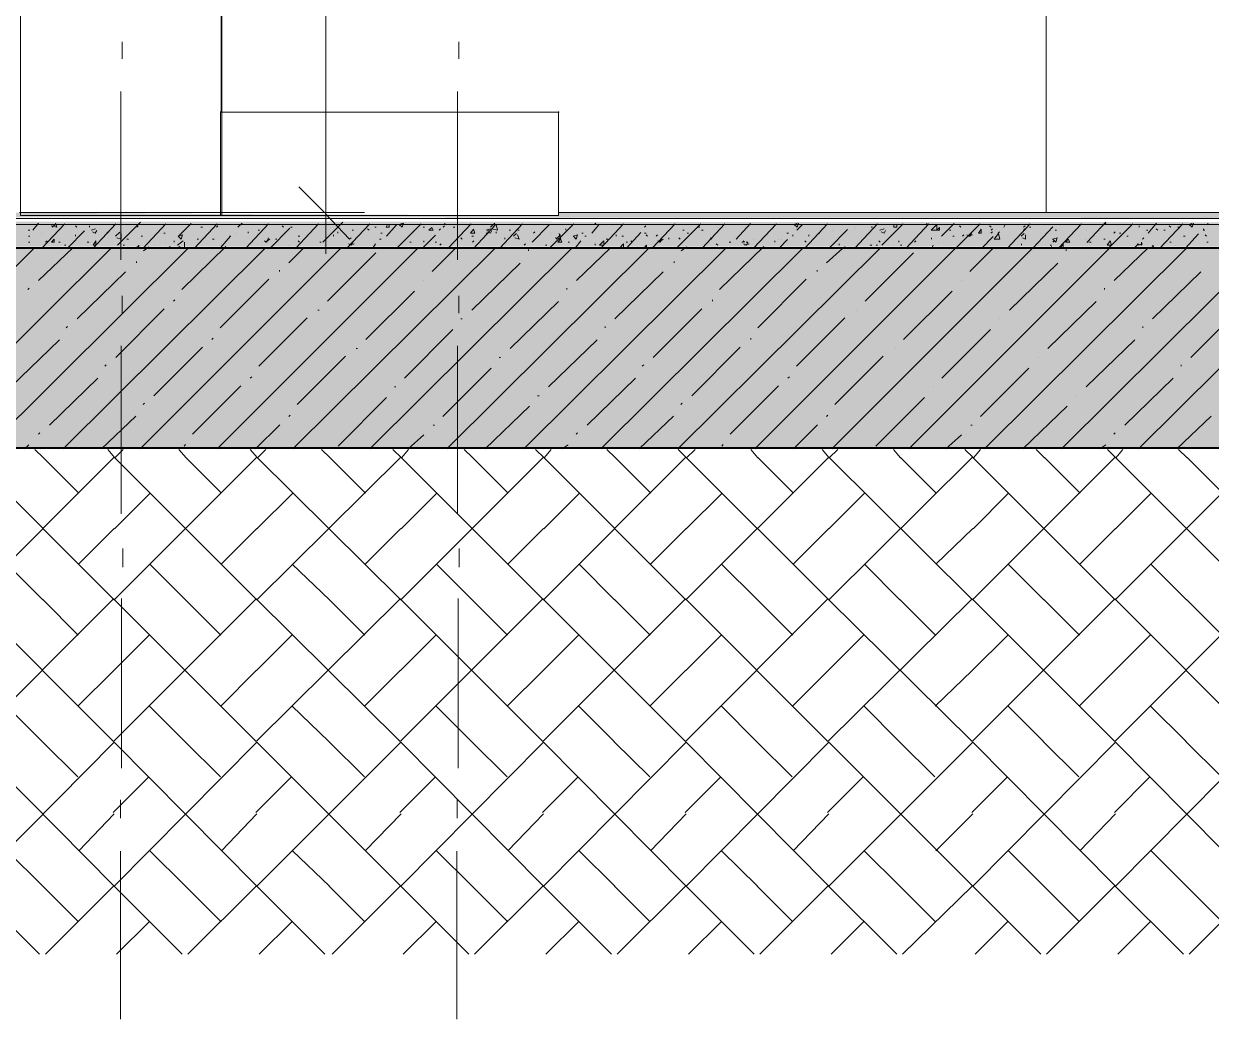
# Model space of a CAD drawing. Header units: millimetres. Extents: x -135211 to 49383, y -8033 to 228499.
# Drawn here: x -72433 to -68908, y 1049 to 4005 of the extents above; entities that cross this region are included whole.
import ezdxf

# ---------------------------------------------------------------- set-up
doc = ezdxf.new("R2010")
doc.units = ezdxf.units.MM
doc.layers.add('PDF _Геометрия', color=7, linetype='Continuous', true_color=0x1d1d1d)
doc.layers.add('PDF _Сплошная заливка', color=7, linetype='Continuous', true_color=0xffffff)

msp = doc.modelspace()

# ---------------------------------------------------------------- hatches: boundary and pattern name
at = {"layer": 'PDF _Сплошная заливка', "transparency": 33554559}
msp.add_hatch(color=256, dxfattribs=at).paths.add_polyline_path([(-76014.6, 3427.7), (-76106.4, 3428.2), (-77396.3, 3428.2), (-77396.3, 3343), (-66621.4, 3343), (-66621.4, 3415), (-74630.4, 3419.2), (-75320.4, 3423.4)])
at = {"layer": 'PDF _Сплошная заливка', "true_color": 0xf4f4f4, "transparency": 33554559}
msp.add_hatch(color=7, dxfattribs=at).paths.add_polyline_path([(-76279.9, 3444.1), (-75637.9, 3440.4), (-74918.3, 3436.1), (-74630.4, 3431.9), (-66621.4, 3427.7), (-66621.4, 3444.1), (-70846, 3444.1), (-70846, 3436.1), (-71849.3, 3440.4), (-72378.7, 3444.1)])
at = {"layer": 'PDF _Сплошная заливка', "transparency": 33554559}
h = msp.add_hatch(color=256, dxfattribs=at)
h.paths.add_polyline_path([(-50950.6, 2746.2), (-50950.6, 3341.5), (-104045.4, 3341.5), (-104045.4, 2746.2)])
h.paths.add_polyline_path([(-26352.2, 3341.5), (-26352.2, 2746.2), (646.3, 2746.2), (646.3, 3341.5), (-4602.7, 3341.5), (-4602.7, 3279.5), (-4848.3, 3279.5), (-4848.3, 3341.5)])
h.paths.add_polyline_path([(-26398.8, 2746.2), (-26398.8, 3341.5), (-50899.8, 3341.5), (-50899.8, 2746.2)])

# ---------------------------------------------------------------- linework, layer by layer
at = {"layer": 'PDF _Геометрия', "color": 7, "lineweight": 40}
for points in [[(-104046.1, 2746.4), (-50951, 2746.4), (-50951, 3343.3), (-50951, 6475.7), (-50951, 6716.9), (-66371.9, 6716.9)], [(-66618.2, 5659.3), (-66618.2, 3339.5), (-77396.3, 3339.5), (-77396.3, 6472.2)]]:
    msp.add_lwpolyline(points, dxfattribs=at)
at = {"layer": 'PDF _Геометрия', "color": 7, "lineweight": 9}
for points in [[(-71845.4, 6471.4), (-71845.4, 3436), (-72442.5, 3436), (-72442.5, 6471.4)], [(-71847.6, 6473.3), (-71847.6, 3743.1), (-70844.1, 3743.1)], [(-71536.7, 6471.5), (-71536.7, 3321.9)], [(-70846.1, 3444.7), (-69398.2, 3444.7), (-69398.2, 6475.8), (-69398.2, 3444.7), (-68695.7, 3444.7), (-68695.7, 6475.8), (-68695.7, 3444.7), (-66621.5, 3444.7), (-66621.5, 5662.8)], [(-72141.4, 3901), (-72141.4, 3951.9)], [(-71142.3, 3901), (-71142.3, 3951.9)], [(-72145.3, 3304.4), (-72145.3, 3803.8)], [(-71146, 3304.4), (-71146, 3803.8)], [(-71849, 3745.2), (-71849, 3436)], [(-70846.1, 3745.2), (-70846.1, 3436)], [(-66621, 3444.1), (-66621, 3427.2), (-74630.1, 3427.2), (-77398.6, 3444.1), (-74630.1, 3427.2)], [(-77396.3, 3428.2), (-77396.3, 3339.5), (-66618.2, 3339.5), (-66618.2, 3411.3)], [(-77394.9, 3426.6), (-74626.2, 3409.7), (-66616.5, 3409.7), (-66616.5, 3422.1)], [(-72446.2, 3444.7), (-71540.6, 3444.7), (-71422.1, 3444.7)], [(-70846.1, 3444.4), (-70846.1, 3436), (-71849, 3436), (-71849, 3440.4)], [(251.1, 3341.6), (640.3, 3341.6), (640.3, 2744.7), (-104032.8, 2744.7)], [(-72140.7, 3146.4), (-72140.7, 3197.4)], [(-71141.4, 3146.4), (-71141.4, 3197.4)], [(-72144.3, 2549.8), (-72144.3, 3049.5)], [(-71145.4, 2549.8), (-71145.4, 3049.5)], [(-72139.6, 2391.9), (-72139.6, 2447)], [(-71140.4, 2391.9), (-71140.4, 2447)], [(-72143.5, 1795.2), (-72143.5, 2299.1)], [(-71144.3, 1795.2), (-71144.3, 2299.1)], [(-72145.9, 1646.1), (-72145.9, 1701.3)], [(-71147, 1646.1), (-71147, 1701.3)], [(-72146.4, 1049.4), (-72146.4, 1548.7)], [(-71147.4, 1049.4), (-71147.4, 1548.7)]]:
    msp.add_lwpolyline(points, dxfattribs=at)
at = {"layer": 'PDF _Геометрия', "color": 7, "lineweight": 18}
for points in [[(-71540.6, 3444.7), (-71616.8, 3520.9)], [(-71538.2, 3442), (-71465.9, 3365.8)]]:
    msp.add_lwpolyline(points, dxfattribs=at)
at = {"layer": 'PDF _Геометрия', "lineweight": 9}
for points in [[(-72420, 3392.1), (-72415.6, 3392.1)], [(-72406.6, 3392.1), (-72389.7, 3413.1)], [(-72379.6, 3339.5), (-72311.7, 3411.3)], [(-72352, 3405.3), (-72335.1, 3400.9), (-72339.1, 3413.4)], [(-72348.5, 3400.9), (-72340, 3409.3)], [(-72303.3, 3339.5), (-72252.9, 3390.3)], [(-72279.8, 3405.3), (-72275.8, 3400.9)], [(-72238.4, 3400.9), (-72238.4, 3404.9)], [(-72233.2, 3392.1), (-72220.3, 3396.1)], [(-72229.4, 3387.8), (-72221, 3383.3), (-72216.5, 3391.8)], [(-72227.4, 3339.5), (-72159.6, 3411.3)], [(-72187.1, 3383.3), (-72182.6, 3387.8)], [(-72160.5, 3374.6), (-72148.1, 3387)], [(-72154.9, 3348.2), (-72087.1, 3416)], [(-72098, 3400.9), (-72093.5, 3405.3)], [(-72079.3, 3339.5), (-72011.5, 3411.3)], [(-71974.1, 3374.6), (-71936.2, 3412.5)], [(-71926.7, 3339.5), (-71858.9, 3411.3)], [(-71907.2, 3400.9), (-71903.2, 3400.9)], [(-71861.3, 3400.9), (-71857.2, 3404.9)], [(-71797.5, 3400.9), (-71784.6, 3413.4)], [(-71774.2, 3339.5), (-71706.8, 3411.3)], [(-71767.1, 3387.3), (-71767.1, 3383.3)], [(-71737.9, 3392.1), (-71733.5, 3392.1)], [(-71702.3, 3339.5), (-71643, 3398.8)], [(-71666, 3405.3), (-71662, 3400.9)], [(-71641.5, 3400.9), (-71637, 3400.9)], [(-71626, 3339.5), (-71558.2, 3411.3)], [(-71545.5, 3357), (-71486.1, 3416.3)], [(-71500.9, 3383.3), (-71500.9, 3387.8)], [(-71473.9, 3339.5), (-71406.1, 3411.3)], [(-71458.9, 3392.1), (-71454.9, 3392.1)], [(-71412.5, 3396.1), (-71408, 3392.1)], [(-71391.4, 3400.9), (-71387.4, 3400.9)], [(-71349.1, 3409.3), (-71349.1, 3400.9), (-71357.6, 3400.9), (-71353.5, 3409.3)], [(-71357, 3374.6), (-71327.1, 3408.4)], [(-71344.5, 3409.7), (-71344.5, 3409.7)], [(-71325.8, 3339.5), (-71253.5, 3411.3)], [(-71319.1, 3409.7), (-71306.6, 3413.7)], [(-71318.8, 3409.3), (-71310.3, 3400.9), (-71306.3, 3413.4)], [(-71277, 3392.1), (-71277, 3392.1)], [(-71247.5, 3400.9), (-71243.4, 3400.9)], [(-71200.3, 3392.1), (-71195.8, 3396.1)], [(-71188.2, 3400.9), (-71184.2, 3404.9)], [(-71183.6, 3409.7), (-71183.6, 3413.7)], [(-71173.2, 3339.5), (-71105.4, 3411.3)], [(-71158.3, 3400.9), (-71153.8, 3400.9)], [(-71096.9, 3339.5), (-71033.6, 3407.3)], [(-71060.3, 3392.1), (-71047.8, 3396.1)], [(-71056.7, 3392.1), (-71052.7, 3392.1)], [(-71056.4, 3387.8), (-71047.9, 3383.3), (-71043.9, 3391.8)], [(-71048.2, 3400.9), (-71035.3, 3413.4)], [(-71044.3, 3396.1), (-71027.3, 3392.1), (-71031.3, 3409)], [(-71031.4, 3387.8), (-71031.4, 3383.3)], [(-71020.6, 3339.5), (-70953.3, 3411.3)], [(-70992.6, 3392.1), (-70988.5, 3392.1)], [(-70967.1, 3392.1), (-70963.1, 3392.1)], [(-70934, 3409.7), (-70929.6, 3409.7)], [(-70924.6, 3357), (-70873.7, 3407.9)], [(-70920.4, 3383.3), (-70916.4, 3387.3)], [(-70883.2, 3409.7), (-70878.8, 3409.7)], [(-70872.5, 3339.5), (-70800.7, 3411.3)], [(-70824, 3392.1), (-70824, 3396.1)], [(-70747.4, 3383.3), (-70726.4, 3408.7)], [(-70739.3, 3409.7), (-70735.3, 3413.7)], [(-70720.4, 3339.5), (-70652.6, 3411.3)], [(-70644.1, 3339.5), (-70601.7, 3385.9)], [(-70590.9, 3400.9), (-70586.4, 3405.3)], [(-70567.8, 3339.5), (-70500, 3411.3)], [(-70496, 3339.5), (-70423.7, 3411.3)], [(-70476.8, 3392.1), (-70472.7, 3392.1)], [(-70430.4, 3400.9), (-70426.4, 3400.9)], [(-70421.5, 3392.1), (-70417, 3392.1)], [(-70419.7, 3339.5), (-70351.9, 3411.3)], [(-70375.1, 3400.9), (-70375.1, 3400.9)], [(-70318.9, 3365.8), (-70276.5, 3412.2)], [(-70315.8, 3409.7), (-70315.8, 3409.7)], [(-70267.1, 3339.5), (-70199.3, 3411.3)], [(-70146.5, 3409.7), (-70138, 3413.7)], [(-70146.4, 3409.3), (-70138, 3400.9), (-70133.5, 3413.4)], [(-70138.4, 3392.1), (-70121.4, 3409)], [(-70115, 3339.5), (-70047.2, 3411.3)], [(-70062.2, 3400.9), (-70062.2, 3400.9)], [(-70042.7, 3339.5), (-69987.9, 3394.3)], [(-70031.8, 3392.1), (-70031.8, 3392.1)], [(-70010.4, 3392.1), (-70010.4, 3392.1)], [(-69977.1, 3409.7), (-69977.1, 3409.7)], [(-69966.9, 3339.5), (-69899.1, 3411.3)], [(-69964.1, 3400.9), (-69964.1, 3400.9)], [(-69918.2, 3400.9), (-69914.2, 3400.9)], [(-69892.3, 3392.1), (-69879.4, 3396.1)], [(-69888.2, 3387.8), (-69879.7, 3383.3), (-69875.3, 3391.8)], [(-69886.6, 3348.2), (-69822.8, 3411.6)], [(-69842, 3409.3), (-69842, 3400.9), (-69850.5, 3400.9), (-69850.5, 3409.3)], [(-69814.3, 3339.5), (-69746.5, 3411.3)], [(-69752.9, 3413.7), (-69752.9, 3409.7)], [(-69709.3, 3374.6), (-69671.4, 3412.5)], [(-69685.4, 3392.1), (-69681, 3392.1)], [(-69666.2, 3339.5), (-69594.4, 3411.3)], [(-69655.7, 3404.9), (-69651.7, 3400.9)], [(-69566.5, 3405.3), (-69562.1, 3400.9)], [(-69562.3, 3383.3), (-69557.8, 3387.8)], [(-69562, 3392.1), (-69557.5, 3396.1)], [(-69540.9, 3383.3), (-69536.9, 3387.8)], [(-69524.6, 3400.9), (-69520.6, 3409.3)], [(-69513.6, 3339.5), (-69445.8, 3411.3)], [(-69465.3, 3400.9), (-69461.3, 3404.9)], [(-69465.2, 3396.1), (-69460.8, 3392.1)], [(-69448.4, 3400.9), (-69444.4, 3400.9)], [(-69437.8, 3339.5), (-69378.4, 3402.8)], [(-69410.2, 3409.7), (-69405.7, 3409.7)], [(-69372, 3392.1), (-69367.6, 3392.1)], [(-69361.5, 3339.5), (-69293.7, 3411.3)], [(-69278.4, 3392.1), (-69278.4, 3392.1)], [(-69276.5, 3357), (-69221.7, 3416.3)], [(-69223.9, 3413.7), (-69219.4, 3409.7)], [(-69213.4, 3339.5), (-69141.1, 3411.3)], [(-69197.6, 3383.3), (-69193.6, 3387.3)], [(-69122.5, 3404.9), (-69122.5, 3400.9)], [(-69101, 3392.1), (-69097, 3392.1)], [(-69095.9, 3383.3), (-69070.5, 3412.8)], [(-69071.6, 3396.1), (-69067.1, 3392.1)], [(-69060.8, 3339.5), (-68993, 3411.3)], [(-69049.7, 3392.1), (-69045.3, 3392.1)], [(-69033, 3405.3), (-69028.9, 3400.9)], [(-69016.2, 3409.7), (-69012.2, 3409.7)], [(-69007.5, 3400.9), (-69003.5, 3400.9)], [(-68973.8, 3409.7), (-68965.4, 3413.7)], [(-68973.7, 3409.3), (-68965.2, 3400.9), (-68961.2, 3413.4)], [(-68940, 3409.7), (-68936, 3409.7)], [(-68931.6, 3396.1), (-68931.6, 3392.1), (-68927.6, 3392.1)], [(-68919, 3409.7), (-68919, 3413.7)], [(-72419.6, 3374.6), (-72415.2, 3374.6)], [(-72418.8, 3357), (-72414.8, 3357)], [(-72381, 3383.3), (-72381, 3383.3)], [(-72368.4, 3357), (-72363.9, 3361)], [(-72329.6, 3357), (-72325.1, 3357)], [(-72279.2, 3374.6), (-72279.2, 3379)], [(-72244.8, 3357), (-72240.4, 3357)], [(-72235.4, 3357), (-72235.4, 3357)], [(-72156.7, 3369.8), (-72144.3, 3365.8), (-72144.3, 3382.7)], [(-72127.3, 3365.8), (-72122.8, 3365.8)], [(-72085.2, 3374.6), (-72080.7, 3374.6)], [(-72017.7, 3383.3), (-72013.2, 3383.3)], [(-72011.1, 3357), (-72011.1, 3357)], [(-71986.6, 3357), (-71986.6, 3361)], [(-71977, 3348.2), (-71960, 3360.7)], [(-71975, 3374.6), (-71962.1, 3378.6)], [(-71974.8, 3374.3), (-71966.3, 3365.8), (-71961.8, 3378.3)], [(-71956.2, 3339.5), (-71956.2, 3356.4)], [(-71919, 3365.8), (-71914.6, 3365.8)], [(-71872.7, 3365.8), (-71868.2, 3365.8)], [(-71850.4, 3339.5), (-71821, 3373.4)], [(-71822.5, 3374.6), (-71818.5, 3374.6)], [(-71805.9, 3383.3), (-71805.9, 3383.3)], [(-71724.8, 3357), (-71724.8, 3357)], [(-71719.8, 3361), (-71711.4, 3357), (-71706.9, 3369.5)], [(-71716.3, 3357), (-71703.3, 3365.5)], [(-71686.2, 3365.8), (-71681.8, 3365.8)], [(-71619, 3361), (-71614.6, 3357)], [(-71618.8, 3374.6), (-71614.3, 3374.6)], [(-71554.8, 3357), (-71550.4, 3357)], [(-71513.5, 3378.6), (-71513.5, 3374.6)], [(-71469.3, 3352.2), (-71460.8, 3348.2), (-71456.4, 3356.7)], [(-71465.9, 3365.8), (-71461.9, 3369.8)], [(-71465.7, 3348.2), (-71452.8, 3352.2)], [(-71397.6, 3339.5), (-71389.1, 3351.9)], [(-71377.2, 3365.8), (-71372.7, 3365.8)], [(-71373.4, 3383.3), (-71369.4, 3383.3)], [(-71287.2, 3357), (-71283.2, 3357)], [(-71249.5, 3339.5), (-71211.1, 3377.4)], [(-71245.3, 3361), (-71245.3, 3357)], [(-71212.3, 3357), (-71208.3, 3357)], [(-71198.1, 3348.2), (-71194.1, 3352.2)], [(-71136.4, 3369.8), (-71132.3, 3365.8)], [(-71102.8, 3374.6), (-71098.8, 3374.6)], [(-71101.7, 3357), (-71097.6, 3361)], [(-71060.4, 3383.3), (-71055.9, 3383.3)], [(-71005.2, 3365.8), (-71005.2, 3369.8)], [(-70979.3, 3374.6), (-70970.8, 3383)], [(-70975.8, 3369.8), (-70962.9, 3365.8), (-70967.3, 3378.3)], [(-70948.3, 3348.2), (-70944.3, 3352.2)], [(-70866, 3383.3), (-70866, 3383.3)], [(-70856.3, 3369.8), (-70839.3, 3365.8), (-70843.8, 3382.7)], [(-70852.7, 3365.8), (-70840.2, 3378.3)], [(-70817.5, 3357), (-70813.1, 3357)], [(-70802.3, 3374.6), (-70789.8, 3378.6)], [(-70801.9, 3374.3), (-70793.4, 3365.8), (-70789.4, 3378.3)], [(-70796.2, 3339.5), (-70779.3, 3360.4)], [(-70776.4, 3383.3), (-70772.4, 3383.3)], [(-70767.9, 3374.6), (-70763.5, 3374.6)], [(-70737.3, 3348.2), (-70737.3, 3352.2)], [(-70704.2, 3365.8), (-70699.8, 3365.8)], [(-70675.2, 3378.6), (-70675.2, 3374.6)], [(-70665.1, 3339.5), (-70652.6, 3351.9), (-70652.6, 3339.5)], [(-70657.8, 3374.6), (-70653.3, 3374.6)], [(-70644.9, 3357), (-70640.9, 3357)], [(-70631.1, 3361), (-70627.1, 3357)], [(-70590.5, 3383.3), (-70586, 3383.3)], [(-70586, 3379), (-70581.6, 3374.6)], [(-70556.1, 3374.6), (-70552.1, 3379)], [(-70551.3, 3361), (-70542.8, 3357), (-70538.8, 3369.5)], [(-70547.7, 3357), (-70535.2, 3365.5)], [(-70518.2, 3369.8), (-70518.2, 3365.8)], [(-70488.8, 3369.8), (-70484.4, 3365.8)], [(-70463.8, 3383.3), (-70459.8, 3383.3)], [(-70395.2, 3369.8), (-70390.7, 3365.8)], [(-70377.8, 3352.2), (-70373.3, 3348.2)], [(-70339.4, 3357), (-70334.9, 3357)], [(-70301.5, 3357), (-70297.5, 3357)], [(-70297.9, 3361), (-70293.9, 3357)], [(-70296.6, 3352.2), (-70288.1, 3348.2), (-70284.1, 3356.7)], [(-70293, 3348.2), (-70280.1, 3352.2)], [(-70288.6, 3357), (-70284.1, 3357)], [(-70268.5, 3365.8), (-70268.5, 3365.8)], [(-70251.5, 3357), (-70251.5, 3357)], [(-70204.3, 3361), (-70204.3, 3357)], [(-70191.8, 3365.8), (-70191.8, 3365.8)], [(-70191.3, 3339.5), (-70165.9, 3364.9)], [(-70183.8, 3365.8), (-70183.8, 3365.8)], [(-70167.8, 3383.3), (-70163.3, 3383.3)], [(-70150.4, 3374.6), (-70150.4, 3378.6)], [(-70115.1, 3361), (-70110.6, 3357)], [(-70103.1, 3374.6), (-70103.1, 3379)], [(-70074.6, 3383.3), (-70070.1, 3383.3)], [(-70013.3, 3352.2), (-70013.3, 3348.2)], [(-69895.2, 3361), (-69891.2, 3357)], [(-69835.4, 3357), (-69835.4, 3361)], [(-69789.5, 3357), (-69785, 3361)], [(-69786.5, 3374.6), (-69786.5, 3374.6)], [(-69738.7, 3365.8), (-69738.7, 3369.8)], [(-69718.1, 3357), (-69718.1, 3357)], [(-69675.9, 3374.6), (-69671.4, 3374.6)], [(-69646.5, 3374.6), (-69642.5, 3378.6)], [(-69633.5, 3379), (-69625.1, 3374.6), (-69620.6, 3383)], [(-69625.5, 3374.6), (-69629.5, 3374.6), (-69617, 3378.6)], [(-69589.9, 3339.5), (-69556, 3373.4)], [(-69472.6, 3374.6), (-69464.1, 3383)], [(-69471.3, 3348.2), (-69471.3, 3352.2)], [(-69468.4, 3369.8), (-69460, 3365.8), (-69460, 3378.3)], [(-69379.2, 3365.8), (-69366.3, 3369.8)], [(-69378.7, 3365.5), (-69370.2, 3357), (-69366.2, 3369.5)], [(-69378.7, 3357), (-69374.7, 3361)], [(-69357, 3339.5), (-69348.5, 3351.9), (-69348.5, 3339.5)], [(-69282, 3365.8), (-69282, 3365.8)], [(-69277.9, 3357), (-69273.4, 3357)], [(-69269.4, 3357), (-69264.9, 3357)], [(-69227.2, 3365.8), (-69223.2, 3365.8)], [(-69181.1, 3383.3), (-69177.1, 3383.3)], [(-69172.5, 3374.6), (-69172.5, 3374.6)], [(-69159.5, 3374.6), (-69155.5, 3374.6)], [(-69137.1, 3339.5), (-69124.1, 3351.9)], [(-69128.3, 3352.2), (-69115.4, 3348.2), (-69115.4, 3356.7)], [(-69124.7, 3348.2), (-69111.8, 3352.2)], [(-69112.6, 3365.8), (-69108.1, 3369.8)], [(-69087.5, 3383.3), (-69087.5, 3383.3)], [(-69031.7, 3357), (-69027.7, 3357)], [(-68990.5, 3374.6), (-68986.1, 3374.6)], [(-68984.5, 3339.5), (-68946.6, 3381.8)], [(-68926.3, 3379), (-68922.3, 3374.6)], [(-68921.9, 3357), (-68917.9, 3357)], [(-73002.3, 2742.8), (-72400.9, 3339.7)], [(-72773.8, 2742.8), (-72172.4, 3339.7)], [(-72544.8, 2742.8), (-71943.9, 3339.7)], [(-72389.1, 3242.9), (-72287.2, 3340.3)], [(-72316.3, 2742.8), (-71715.4, 3339.7)], [(-72312.4, 3348.2), (-72307.9, 3348.2)], [(-72138.4, 3348.2), (-72134.4, 3348.2)], [(-72096.3, 3343.5), (-72096.3, 3339.5), (-72091.8, 3347.9), (-72091.8, 3339.5)], [(-72087.8, 2742.8), (-71491, 3339.7)], [(-72078.2, 3330.7), (-72061.2, 3343.2)], [(-72044.8, 3348.2), (-72044.8, 3348.2)], [(-72003, 3339.5), (-71998.6, 3343.5)], [(-71973.4, 3348.2), (-71973.4, 3348.2)], [(-71973.1, 3343.5), (-71960.6, 3339.5)], [(-71964, 3216.6), (-71833, 3343.5)], [(-71859.3, 2742.8), (-71262.5, 3339.7)], [(-71845.8, 3348.2), (-71841.8, 3348.2)], [(-71727.1, 3348.2), (-71727.1, 3348.2)], [(-71646.9, 3348.2), (-71646.9, 3348.2)], [(-71646, 3295.6), (-71603.6, 3338)], [(-71634.9, 2742.8), (-71033.5, 3339.7)], [(-71532.1, 3181.5), (-71388.1, 3325.5)], [(-71406.4, 2742.8), (-70805, 3339.7)], [(-71325.7, 3348.2), (-71325.7, 3348.2)], [(-71221.4, 3269.3), (-71149.5, 3341.2)], [(-71177.5, 2742.8), (-70576.5, 3339.7)], [(-70949, 2742.8), (-70348, 3339.7)], [(-70935.1, 3330.7), (-70935.1, 3334.7)], [(-70885, 3348.2), (-70880.9, 3348.2)], [(-70792.9, 3242.9), (-70691.5, 3340.3)], [(-70720.5, 2742.8), (-70119.6, 3339.7)], [(-70593.2, 3339.5), (-70584.8, 3347.9), (-70584.8, 3339.5)], [(-70492, 2742.8), (-69890.6, 3339.7)], [(-70482.2, 3330.7), (-70465.2, 3343.2)], [(-70368.2, 3216.6), (-70236.8, 3343.5)], [(-70263, 2742.8), (-69666.2, 3339.7)], [(-70050.2, 3295.6), (-70003.3, 3338)], [(-70034.5, 2742.8), (-69437.7, 3339.7)], [(-69996.3, 3343.5), (-69996.3, 3339.5)], [(-69935.9, 3181.5), (-69792, 3325.5)], [(-69924.1, 3348.2), (-69924.1, 3348.2)], [(-69920.5, 3348.2), (-69916.1, 3348.2)], [(-69903.1, 3348.2), (-69898.7, 3348.2)], [(-69852.7, 3348.2), (-69852.7, 3348.2)], [(-69830.9, 3348.2), (-69826.9, 3348.2)], [(-69806, 2742.8), (-69209.2, 3339.7)], [(-69738, 3339.5), (-69734, 3347.9)], [(-69625.4, 3269.3), (-69553.5, 3341.2)], [(-69581.6, 2742.8), (-68980.7, 3339.7)], [(-69387, 3348.2), (-69382.6, 3348.2)], [(-69382.5, 3343.5), (-69382.5, 3339.5)], [(-69353.1, 2742.8), (-68752.2, 3339.7)], [(-69339.5, 3330.7), (-69339.5, 3334.7)], [(-69196.8, 3242.9), (-69095.4, 3340.3)], [(-69124.6, 2742.8), (-68523.2, 3339.7)], [(-69086.2, 3339.5), (-69081.8, 3347.9), (-69077.7, 3339.5)], [(-69014.6, 3348.2), (-69014.6, 3348.2)], [(-72099.1, 3295.6), (-72099.1, 3299.6)], [(-71103.7, 3155.2), (-70959.7, 3294.7)], [(-70502.8, 3295.6), (-70502.8, 3299.6)], [(-69507.4, 3155.2), (-69363.9, 3294.7)], [(-72274.6, 3128.9), (-72130.9, 3268.5)], [(-71850.2, 3102.6), (-71706.1, 3246.7)], [(-71674.2, 3269.3), (-71674.2, 3273.3)], [(-71245.9, 3242.9), (-71245.9, 3242.9)], [(-70679, 3128.9), (-70535, 3268.5)], [(-70254.1, 3102.6), (-70110.4, 3246.7)], [(-70078.2, 3269.3), (-70078.2, 3273.3)], [(-69649.8, 3242.9), (-69649.8, 3242.9)], [(-69083.1, 3128.9), (-68939, 3268.5)], [(-72421.1, 3216.6), (-72417.1, 3220.6)], [(-71417.6, 3067.5), (-71273.9, 3211.2)], [(-70821.3, 3216.6), (-70821.3, 3220.6)], [(-69821.7, 3067.5), (-69677.9, 3211.2)], [(-69225.5, 3216.6), (-69225.5, 3220.6)], [(-71989, 3181.5), (-71985, 3185.6)], [(-70989.5, 3041.1), (-70845.7, 3180.9)], [(-70388.9, 3181.5), (-70388.9, 3185.6)], [(-69393.4, 3041.1), (-69249.6, 3180.9)], [(-72160.4, 3014.8), (-72016.6, 3158.7)], [(-71560.8, 3155.2), (-71556.3, 3155.2)], [(-70564.7, 3014.8), (-70420.8, 3158.7)], [(-69960.5, 3155.2), (-69960.5, 3155.2)], [(-68968.9, 3014.8), (-68825.1, 3158.7)], [(-72307.2, 3102.6), (-72303.1, 3106.6)], [(-71735.9, 2988.5), (-71592, 3132.4)], [(-71135.9, 3128.9), (-71131.8, 3128.9)], [(-70707.1, 3102.6), (-70707.1, 3106.6)], [(-70140, 2988.5), (-69996.1, 3132.4)], [(-69535.9, 3128.9), (-69535.9, 3128.9)], [(-69111.4, 3102.6), (-69111.4, 3106.6)], [(-72471.2, 2927.1), (-72327.6, 3066.6)], [(-71874.8, 3067.5), (-71870.8, 3071.5)], [(-71303.6, 2953.4), (-71159.6, 3097.4)], [(-70875.3, 2927.1), (-70731.3, 3066.6)], [(-70274.9, 3067.5), (-70274.9, 3071.5)], [(-69707.8, 2953.4), (-69563.9, 3097.4)], [(-69279.4, 2927.1), (-69135.4, 3066.6)], [(-72046.7, 2900.8), (-71902.6, 3044.8)], [(-71446.9, 3041.1), (-71442.4, 3041.1)], [(-70450.7, 2900.8), (-70306.6, 3044.8)], [(-69846.3, 3041.1), (-69846.3, 3041.1)], [(-71622, 2874.4), (-71477.8, 3018.6)], [(-71021.8, 3014.8), (-71017.7, 3014.8)], [(-70025.8, 2874.4), (-69882.1, 3018.6)], [(-69422, 3014.8), (-69422, 3014.8)], [(-72193.1, 2988.5), (-72188.6, 2992.5)], [(-71189.5, 2839.3), (-71045.7, 2983.1)], [(-70597.2, 2988.5), (-70592.8, 2992.5)], [(-69593.5, 2839.3), (-69449.7, 2983.1)], [(-68997.3, 2988.5), (-68997.3, 2992.5)], [(-72357.1, 2813), (-72213.3, 2952.8)], [(-71932.5, 2786.7), (-71788.6, 2930.5)], [(-71761.1, 2953.4), (-71756.6, 2957.4)], [(-71332.5, 2927.1), (-71328.4, 2927.1)], [(-70761.4, 2813), (-70617.2, 2952.8)], [(-70336.7, 2786.7), (-70192.8, 2930.5)], [(-70164.9, 2953.4), (-70160.8, 2957.4)], [(-69732.5, 2927.1), (-69732.5, 2927.1)], [(-69165.3, 2813), (-69021.5, 2952.8)], [(-71500.2, 2751.6), (-71356.2, 2895.5)], [(-70908, 2900.8), (-70903.6, 2900.8)], [(-69904.5, 2751.6), (-69760.1, 2895.5)], [(-69307.5, 2900.8), (-69307.5, 2900.8)], [(-72079, 2874.4), (-72074.5, 2878.5)], [(-71063.2, 2742.8), (-70932.3, 2869.7)], [(-70482.9, 2874.4), (-70478.8, 2878.5)], [(-69467.4, 2742.8), (-69336, 2869.7)], [(-72202.1, 2742.8), (-72100.4, 2840)], [(-71646.8, 2839.3), (-71642.7, 2843.4)], [(-70606.2, 2742.8), (-70504.6, 2840)], [(-70050.8, 2839.3), (-70046.7, 2843.4)], [(-69010.4, 2742.8), (-68908.7, 2840)], [(-72389.6, 2786.7), (-72385.6, 2790.7)], [(-71745.1, 2742.8), (-71673.1, 2814.8)], [(-71292.2, 2742.8), (-71245.4, 2785.1)], [(-71218.4, 2813), (-71214.4, 2813)], [(-70793.8, 2786.7), (-70789.3, 2790.7)], [(-70148.8, 2742.8), (-70076.8, 2814.8)], [(-69695.9, 2742.8), (-69649.5, 2785.1)], [(-69622.3, 2813), (-69618.3, 2813)], [(-69198, 2786.7), (-69193.5, 2790.7)], [(-72430.6, 2742.8), (-72418, 2755.4)], [(-71957.5, 2751.6), (-71953.5, 2755.6)], [(-70834.7, 2742.8), (-70817.6, 2755.4)], [(-70361.4, 2751.6), (-70357.4, 2755.6)], [(-69238.9, 2742.8), (-69221.8, 2755.4)]]:
    msp.add_lwpolyline(points, dxfattribs=at)
for points in [[(-71222.1, 3400.6), (-71217.7, 3392.1), (-71230.6, 3392.1)], [(-71098.3, 3395.8), (-71094.3, 3383.3), (-71106.8, 3383.3)], [(-69723.3, 3392.1), (-69740.3, 3392.1), (-69723.3, 3409)], [(-69714.9, 3400.6), (-69714.9, 3392.1), (-69723.3, 3392.1)], [(-69591.3, 3395.8), (-69591.3, 3383.3), (-69599.7, 3383.3)], [(-72342.9, 3365.5), (-72342.9, 3357), (-72351.4, 3357)], [(-72219.2, 3360.7), (-72219.2, 3348.2), (-72227.6, 3348.2)], [(-70839.8, 3365.5), (-70835.8, 3357), (-70848.3, 3357)], [(-70711.9, 3360.7), (-70711.9, 3348.2), (-70724.8, 3348.2)], [(-69535.8, 3365.8), (-69552.7, 3365.8), (-69539.8, 3382.7)], [(-69332.7, 3365.5), (-69328.7, 3357), (-69341.2, 3357)], [(-69209, 3360.7), (-69205, 3348.2), (-69217.5, 3348.2)]]:
    msp.add_lwpolyline(points, close=True, dxfattribs=at)
at = {"layer": 'PDF _Геометрия', "color": 28, "lineweight": 9, "true_color": 0x0e0e0e}
for points in [[(-68770.1, 2295.3), (-69193.3, 2718.5), (-69616.8, 2295.3), (-70044, 2718.5), (-70467.6, 2295.3), (-70890.7, 2718.5), (-71314.3, 2295.3), (-71741.5, 2718.5), (-72165.1, 2295.3), (-72588.2, 2718.5), (-73011.8, 2295.3), (-73434.9, 2718.5), (-73862.5, 2295.3), (-74285.7, 2718.5), (-74709.2, 2295.3), (-75132.3, 2718.5), (-75560, 2295.3)], [(-68770.1, 2718.5), (-69193.3, 2295.3), (-69616.8, 2718.5), (-70044, 2295.3), (-70467.6, 2718.5), (-70890.7, 2295.3), (-71314.3, 2718.5), (-71741.5, 2295.3), (-72165.1, 2718.5), (-72588.2, 2295.3), (-73011.8, 2718.5), (-73434.9, 2295.3), (-73862.5, 2718.5), (-74285.7, 2295.3), (-74709.2, 2718.5), (-75132.3, 2295.3), (-75560, 2718.5)], [(-72375, 2716.5), (-72400.2, 2741.7)], [(-72269.7, 2611.2), (-72375.5, 2717.1)], [(-72137.9, 2741.7), (-72163.1, 2716.5), (-72184.2, 2741.7)], [(-72163.1, 2716.5), (-72163.1, 2716.5)], [(-72163.1, 2716.5), (-72163.1, 2716.5)], [(-71951.6, 2716.5), (-71972.8, 2741.7)], [(-71846.1, 2611.2), (-71952, 2717.1)], [(-71714.5, 2741.7), (-71739.7, 2716.5), (-71761.3, 2741.7)], [(-71739.7, 2716.5), (-71739.7, 2716.5)], [(-71739.7, 2716.5), (-71739.7, 2716.5)], [(-71524.1, 2716.5), (-71549.3, 2741.7)], [(-71418.5, 2611.2), (-71524.4, 2717.1)], [(-71291.1, 2741.7), (-71312.2, 2716.5), (-71337.9, 2741.7)], [(-71312.2, 2716.5), (-71312.2, 2716.5)], [(-71312.2, 2716.5), (-71312.2, 2716.5)], [(-71100.7, 2716.5), (-71125.9, 2741.7)], [(-70995.4, 2611.2), (-71101.3, 2717.1)], [(-70867.7, 2741.7), (-70888.8, 2716.5), (-70914.5, 2741.7)], [(-70888.8, 2716.5), (-70888.8, 2716.5)], [(-70888.8, 2716.5), (-70888.8, 2716.5)], [(-70677.3, 2716.5), (-70702.5, 2741.7)], [(-70571.8, 2611.2), (-70677.7, 2717.1)], [(-70440.2, 2741.7), (-70465.9, 2716.5), (-70491.1, 2741.7)], [(-70465.9, 2716.5), (-70465.9, 2716.5)], [(-70465.9, 2716.5), (-70465.9, 2716.5)], [(-70253.9, 2716.5), (-70275.1, 2741.7)], [(-70148.7, 2611.2), (-70254.6, 2717.1)], [(-70016.8, 2741.7), (-70042.5, 2716.5), (-70063.6, 2741.7)], [(-70042.5, 2716.5), (-70042.5, 2716.5)], [(-70042.5, 2716.5), (-70042.5, 2716.5)], [(-69830.5, 2716.5), (-69851.7, 2741.7)], [(-69725.1, 2611.2), (-69831, 2717.1)], [(-69593.4, 2741.7), (-69614.6, 2716.5), (-69640.2, 2741.7)], [(-69614.6, 2716.5), (-69614.6, 2716.5)], [(-69614.6, 2716.5), (-69614.6, 2716.5)], [(-69403.1, 2716.5), (-69428.3, 2741.7)], [(-69298, 2611.2), (-69403.4, 2717.1)], [(-69170.5, 2741.7), (-69191.6, 2716.5), (-69216.8, 2741.7)], [(-69191.6, 2716.5), (-69191.6, 2716.5)], [(-69191.6, 2716.5), (-69191.6, 2716.5)], [(-68979.7, 2716.5), (-69005.3, 2741.7)], [(-68874.4, 2611.2), (-68980.3, 2717.1)], [(-72164.3, 2505.9), (-72058.2, 2612)], [(-71741, 2505.9), (-71634.9, 2612)], [(-71313.2, 2505.9), (-71207.6, 2612)], [(-70889.9, 2505.9), (-70783.9, 2612)], [(-70466.7, 2505.9), (-70360.6, 2612)], [(-70043.4, 2505.9), (-69937.4, 2612)], [(-69615.6, 2505.9), (-69510, 2612)], [(-69192.4, 2505.9), (-69086.8, 2612)], [(-72270.3, 2400.6), (-72164.5, 2506.4)], [(-71846.9, 2400.6), (-71741.1, 2506.4)], [(-71419.4, 2400.6), (-71313.6, 2506.4)], [(-70996.4, 2400.6), (-70890.2, 2506.4)], [(-70573, 2400.6), (-70467.2, 2506.4)], [(-70149.6, 2400.6), (-70043.8, 2506.4)], [(-69726.1, 2400.6), (-69616.3, 2506.4)], [(-69298.7, 2400.6), (-69192.9, 2506.4)], [(-72376.9, 2295.3), (-72482.3, 2401.2)], [(-71953.3, 2295.3), (-72059.2, 2401.2)], [(-71525.6, 2295.3), (-71636.1, 2401.2)], [(-71102.5, 2295.3), (-71208.4, 2401.2)], [(-70679.4, 2295.3), (-70784.8, 2401.2)], [(-70255.8, 2295.3), (-70361.7, 2401.2)], [(-69832.7, 2295.3), (-69938.1, 2401.2)], [(-69405.1, 2295.3), (-69510.9, 2401.2)], [(-68981.5, 2295.3), (-69087.4, 2401.2)], [(-68771.8, 2297.5), (-69195.1, 1874.2), (-69618.3, 2297.5), (-70046.1, 1874.2), (-70469.4, 2297.5), (-70892.7, 1874.2), (-71315.9, 2297.5), (-71743.3, 1874.2), (-72167, 2297.5), (-72590.3, 1874.2), (-73013.5, 2297.5), (-73436.8, 1874.2), (-73864.1, 2297.5), (-74287.4, 1874.2), (-74710.7, 2297.5), (-75134.4, 1874.2), (-75561.7, 2297.5)], [(-68771.8, 1874.2), (-69195.1, 2297.5), (-69618.3, 1874.2), (-70046.1, 2297.5), (-70469.4, 1874.2), (-70892.7, 2297.5), (-71315.9, 1874.2), (-71743.3, 2297.5), (-72167, 1874.2), (-72590.3, 2297.5), (-73013.5, 1874.2), (-73436.8, 2297.5), (-73864.1, 1874.2), (-74287.4, 2297.5), (-74710.7, 1874.2), (-75134.4, 2297.5), (-75561.7, 1874.2)], [(-72271.4, 2190.1), (-72377, 2296.1)], [(-72165.1, 2295.3), (-72165.1, 2295.3)], [(-72165.1, 2295.3), (-72165.1, 2295.3)], [(-71848.2, 2190.1), (-71953.8, 2296.1)], [(-71741.5, 2295.3), (-71741.5, 2295.3)], [(-71741.5, 2295.3), (-71741.5, 2295.3)], [(-71420.4, 2190.1), (-71526.4, 2296.1)], [(-71314.3, 2295.3), (-71314.3, 2295.3)], [(-71314.3, 2295.3), (-71314.3, 2295.3)], [(-70997.1, 2190.1), (-71103.1, 2296.1)], [(-70890.7, 2295.3), (-70890.7, 2295.3)], [(-70890.7, 2295.3), (-70890.7, 2295.3)], [(-70573.8, 2190.1), (-70679.4, 2296.1)], [(-70467.6, 2295.3), (-70467.6, 2295.3)], [(-70467.6, 2295.3), (-70467.6, 2295.3)], [(-70150.6, 2190.1), (-70256.1, 2296.1)], [(-70044, 2295.3), (-70044, 2295.3)], [(-70044, 2295.3), (-70044, 2295.3)], [(-69727.3, 2190.1), (-69832.9, 2296.1)], [(-69616.8, 2295.3), (-69616.8, 2295.3)], [(-69616.8, 2295.3), (-69616.8, 2295.3)], [(-69299.5, 2190.1), (-69405.5, 2296.1)], [(-69193.3, 2295.3), (-69193.3, 2295.3)], [(-69193.3, 2295.3), (-69193.3, 2295.3)], [(-68876.2, 2190.1), (-68982.3, 2296.1)], [(-72166, 2084.8), (-72060.2, 2190.5)], [(-71742.6, 2084.8), (-71636.8, 2190.5)], [(-71315.1, 2084.8), (-71209.3, 2190.5)], [(-70891.6, 2084.8), (-70785.9, 2190.5)], [(-70468.2, 2084.8), (-70362.5, 2190.5)], [(-70045.2, 2084.8), (-69939.5, 2190.5)], [(-69617.7, 2084.8), (-69511.5, 2190.5)], [(-69194.3, 2084.8), (-69088.6, 2190.5)], [(-72272.3, 1979.5), (-72166.4, 2085.4)], [(-71848.7, 1979.5), (-71743.2, 2085.4)], [(-71421.5, 1979.5), (-71315.6, 2085.4)], [(-70997.9, 1979.5), (-70892, 2085.4)], [(-70574.8, 1979.5), (-70468.9, 2085.4)], [(-70151.2, 1979.5), (-70045.8, 2085.4)], [(-69728.1, 1979.5), (-69618.1, 2085.4)], [(-69300.5, 1979.5), (-69194.6, 2085.4)], [(-72378.6, 1874.2), (-72484.2, 1980.2)], [(-71955.4, 1874.2), (-72060.9, 1980.2)], [(-71527.5, 1874.2), (-71637.7, 1980.2)], [(-71104.3, 1874.2), (-71210.3, 1980.2)], [(-70681, 1874.2), (-70786.6, 1980.2)], [(-70257.8, 1874.2), (-70363.4, 1980.2)], [(-69834.5, 1874.2), (-69940.1, 1980.2)], [(-69406.7, 1874.2), (-69512.7, 1980.2)], [(-68983.4, 1874.2), (-69089.5, 1980.2)], [(-68769.6, 1444.3), (-69193, 1871.8), (-69616.5, 1444.3), (-70044, 1871.8), (-70467.4, 1444.3), (-70890.9, 1871.8), (-71313.8, 1444.3), (-71741.4, 1871.8), (-72164.8, 1444.3), (-72588.2, 1871.8), (-73011.6, 1444.3), (-73434.6, 1871.8), (-73862.2, 1444.3), (-74285.6, 1871.8), (-74709, 1444.3), (-75132.4, 1871.8), (-75560, 1444.3)], [(-68769.6, 1871.8), (-69193, 1444.3), (-69616.5, 1871.8), (-70044, 1444.3), (-70467.4, 1871.8), (-70890.9, 1444.3), (-71313.8, 1871.8), (-71741.4, 1444.3), (-72164.8, 1871.8), (-72588.2, 1444.3), (-73011.6, 1871.8), (-73434.6, 1444.3), (-73862.2, 1871.8), (-74285.6, 1444.3), (-74709, 1871.8), (-75132.4, 1444.3), (-75560, 1871.8)], [(-72273.1, 1768.9), (-72378.9, 1874.6)], [(-72167, 1874.2), (-72167, 1874.2)], [(-72167, 1874.2), (-72167, 1874.2)], [(-71849.7, 1768.9), (-71955.5, 1874.6)], [(-71743.3, 1874.2), (-71743.3, 1874.2)], [(-71743.3, 1874.2), (-71743.3, 1874.2)], [(-71422.2, 1768.9), (-71528, 1874.6)], [(-71315.9, 1874.2), (-71315.9, 1874.2)], [(-71315.9, 1874.2), (-71315.9, 1874.2)], [(-70998.8, 1768.9), (-71104.6, 1874.6)], [(-70892.7, 1874.2), (-70892.7, 1874.2)], [(-70892.7, 1874.2), (-70892.7, 1874.2)], [(-70575.4, 1768.9), (-70681.6, 1874.6)], [(-70469.4, 1874.2), (-70469.4, 1874.2)], [(-70469.4, 1874.2), (-70469.4, 1874.2)], [(-70152.5, 1768.9), (-70258.2, 1874.6)], [(-70046.1, 1874.2), (-70046.1, 1874.2)], [(-70046.1, 1874.2), (-70046.1, 1874.2)], [(-69729.1, 1768.9), (-69834.8, 1874.6)], [(-69618.3, 1874.2), (-69618.3, 1874.2)], [(-69618.3, 1874.2), (-69618.3, 1874.2)], [(-69301.6, 1768.9), (-69407.3, 1874.6)], [(-69195.1, 1874.2), (-69195.1, 1874.2)], [(-69195.1, 1874.2), (-69195.1, 1874.2)], [(-68878.1, 1768.9), (-68983.9, 1874.6)], [(-72167.6, 1663.6), (-72061.7, 1769.5)], [(-71744.5, 1663.6), (-71638.6, 1769.5)], [(-71316.9, 1663.6), (-71211, 1769.5)], [(-70893.8, 1663.6), (-70787.9, 1769.5)], [(-70470.2, 1663.6), (-70364.3, 1769.5)], [(-70047.1, 1663.6), (-69941.2, 1769.5)], [(-69619.5, 1663.6), (-69513.6, 1769.5)], [(-69195.9, 1663.6), (-69090.5, 1769.5)], [(-72270.1, 1549.6), (-72164.5, 1659.7)], [(-71846.8, 1549.6), (-71741.3, 1659.7)], [(-71419.4, 1549.6), (-71313.4, 1659.7)], [(-70996.2, 1549.6), (-70890.1, 1659.7)], [(-70572.9, 1549.6), (-70466.8, 1659.7)], [(-70149.6, 1549.6), (-70043.5, 1659.7)], [(-69725.8, 1549.6), (-69616.1, 1659.7)], [(-69298.5, 1549.6), (-69192.9, 1659.7)], [(-72376.7, 1444.3), (-72482.5, 1550)], [(-71953.3, 1444.3), (-72059.1, 1550)], [(-71525.8, 1444.3), (-71635.6, 1550)], [(-71102.3, 1444.3), (-71208.1, 1550)], [(-70678.9, 1444.3), (-70784.7, 1550)], [(-70255.5, 1444.3), (-70361.7, 1550)], [(-69832.5, 1444.3), (-69938.3, 1550)], [(-69405, 1444.3), (-69510.7, 1550)], [(-68981.6, 1444.3), (-69087.3, 1550)], [(-72386.2, 1242.5), (-72589.5, 1445.8), (-72792.4, 1242.5)], [(-71963, 1242.5), (-72165.9, 1445.8), (-72369.2, 1242.5)], [(-71539.3, 1242.5), (-71742.7, 1445.8), (-71946, 1242.5)], [(-71112, 1242.5), (-71315.3, 1445.8), (-71518.2, 1242.5)], [(-70688.8, 1242.5), (-70891.7, 1445.8), (-71095, 1242.5)], [(-70265.2, 1242.5), (-70468.5, 1445.8), (-70671.8, 1242.5)], [(-69842, 1242.5), (-70045.3, 1445.8), (-70248.2, 1242.5)], [(-69414.6, 1242.5), (-69617.5, 1445.8), (-69825, 1242.5)], [(-68991, 1242.5), (-69194.3, 1445.8), (-69397.7, 1242.5)], [(-68567.8, 1242.5), (-68771.1, 1445.8), (-68974, 1242.5)], [(-72271.2, 1339), (-72377.1, 1444.9)], [(-72164.8, 1444.3), (-72164.8, 1444.3)], [(-72164.8, 1444.3), (-72164.8, 1444.3)], [(-71847.6, 1339), (-71953.5, 1444.9)], [(-71741.4, 1444.3), (-71741.4, 1444.3)], [(-71741.4, 1444.3), (-71741.4, 1444.3)], [(-71420.4, 1339), (-71526.3, 1444.9)], [(-71313.8, 1444.3), (-71313.8, 1444.3)], [(-71313.8, 1444.3), (-71313.8, 1444.3)], [(-70996.8, 1339), (-71102.7, 1444.9)], [(-70890.9, 1444.3), (-70890.9, 1444.3)], [(-70890.9, 1444.3), (-70890.9, 1444.3)], [(-70573.7, 1339), (-70679.6, 1444.9)], [(-70467.4, 1444.3), (-70467.4, 1444.3)], [(-70467.4, 1444.3), (-70467.4, 1444.3)], [(-70150.2, 1339), (-70256, 1444.9)], [(-70044, 1444.3), (-70044, 1444.3)], [(-70044, 1444.3), (-70044, 1444.3)], [(-69727, 1339), (-69832.9, 1444.9)], [(-69616.5, 1444.3), (-69616.5, 1444.3)], [(-69616.5, 1444.3), (-69616.5, 1444.3)], [(-69299.4, 1339), (-69405.2, 1444.9)], [(-69193, 1444.3), (-69193, 1444.3)], [(-69193, 1444.3), (-69193, 1444.3)], [(-68876.3, 1339), (-68982.1, 1444.9)], [(-72157.6, 1242.5), (-72060.3, 1339.8)], [(-71734.4, 1242.5), (-71636.6, 1339.8)], [(-71306.6, 1242.5), (-71209.3, 1339.8)], [(-70883.4, 1242.5), (-70786.1, 1339.8)], [(-70460.2, 1242.5), (-70362.5, 1339.8)], [(-70036.6, 1242.5), (-69939.3, 1339.8)], [(-69609.2, 1242.5), (-69511.9, 1339.8)], [(-69186.1, 1242.5), (-69088.3, 1339.8)]]:
    msp.add_lwpolyline(points, dxfattribs=at)

doc.saveas('drawing.dxf')
